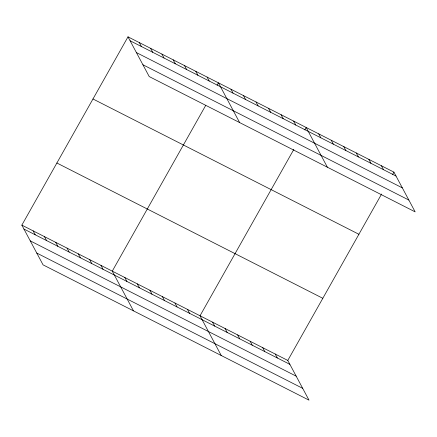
<?xml version="1.0" encoding="UTF-8"?>
<svg xmlns="http://www.w3.org/2000/svg" width="437" height="437" viewBox="0 0 437 437"><rect width="100%" height="100%" fill="white"/><g stroke="black" fill="none" stroke-linecap="round" stroke-linejoin="round"><path stroke-width="0.66" d="M21.85 225.131L287.786 360.432L308.997 400.155L43.061 264.86L21.85 225.131L128.003 36.845L393.939 172.14L415.15 211.869L149.214 76.568L128.003 36.845M205.745 105.333L112.271 271.137L133.482 310.86M217.085 85.215L218.424 82.844L239.629 122.568M293.839 149.388L200.026 315.782L221.237 355.505M304.846 129.86L306.179 127.495L327.389 167.218M287.786 360.432L381.594 194.039M392.606 174.51L393.939 172.14M130.095 40.767L396.031 176.062M136.404 52.582L402.34 187.877M142.904 64.752L408.841 200.053M92.972 98.98L358.908 234.276M56.881 163.001L322.817 298.296M23.942 229.054L289.884 364.354M30.251 240.869L296.188 376.17M36.752 253.045L302.688 388.34M381.403 165.765L383.495 169.687M368.866 159.385L370.958 163.307M356.33 153.01L358.422 156.932M343.793 146.63L345.886 150.552M331.257 140.25L333.349 144.172M318.715 133.875L320.813 137.797M293.642 121.115L295.74 125.037M281.106 114.74L283.198 118.662M268.569 108.36L270.661 112.282M256.033 101.979L258.125 105.901M243.496 95.605L245.589 99.527M230.96 89.224L233.052 93.147M207.116 77.098L209.214 81.02M195.814 71.346L197.912 75.268M184.512 65.594L186.61 69.516M173.21 59.847L175.308 63.769M161.909 54.095L164.006 58.017M150.607 48.343L152.699 52.265M139.305 42.597L141.397 46.519M275.25 354.052L277.342 357.974M262.713 347.677L264.806 351.599M250.177 341.297L252.269 345.219M237.641 334.917L239.733 338.839M225.104 328.542L227.196 332.464M212.562 322.162L214.66 326.084M187.489 309.407L189.587 313.329M174.953 303.027L177.051 306.949M162.417 296.647L164.509 300.569M149.88 290.272L151.972 294.194M137.344 283.892L139.436 287.814M124.807 277.511L126.899 281.433M100.969 265.385L103.061 269.307M89.661 259.633L91.759 263.555M78.36 253.886L80.457 257.808M67.058 248.134L69.155 252.056M55.756 242.382L57.853 246.304M44.454 236.636L46.551 240.558M33.152 230.883L35.244 234.806"/></g></svg>
